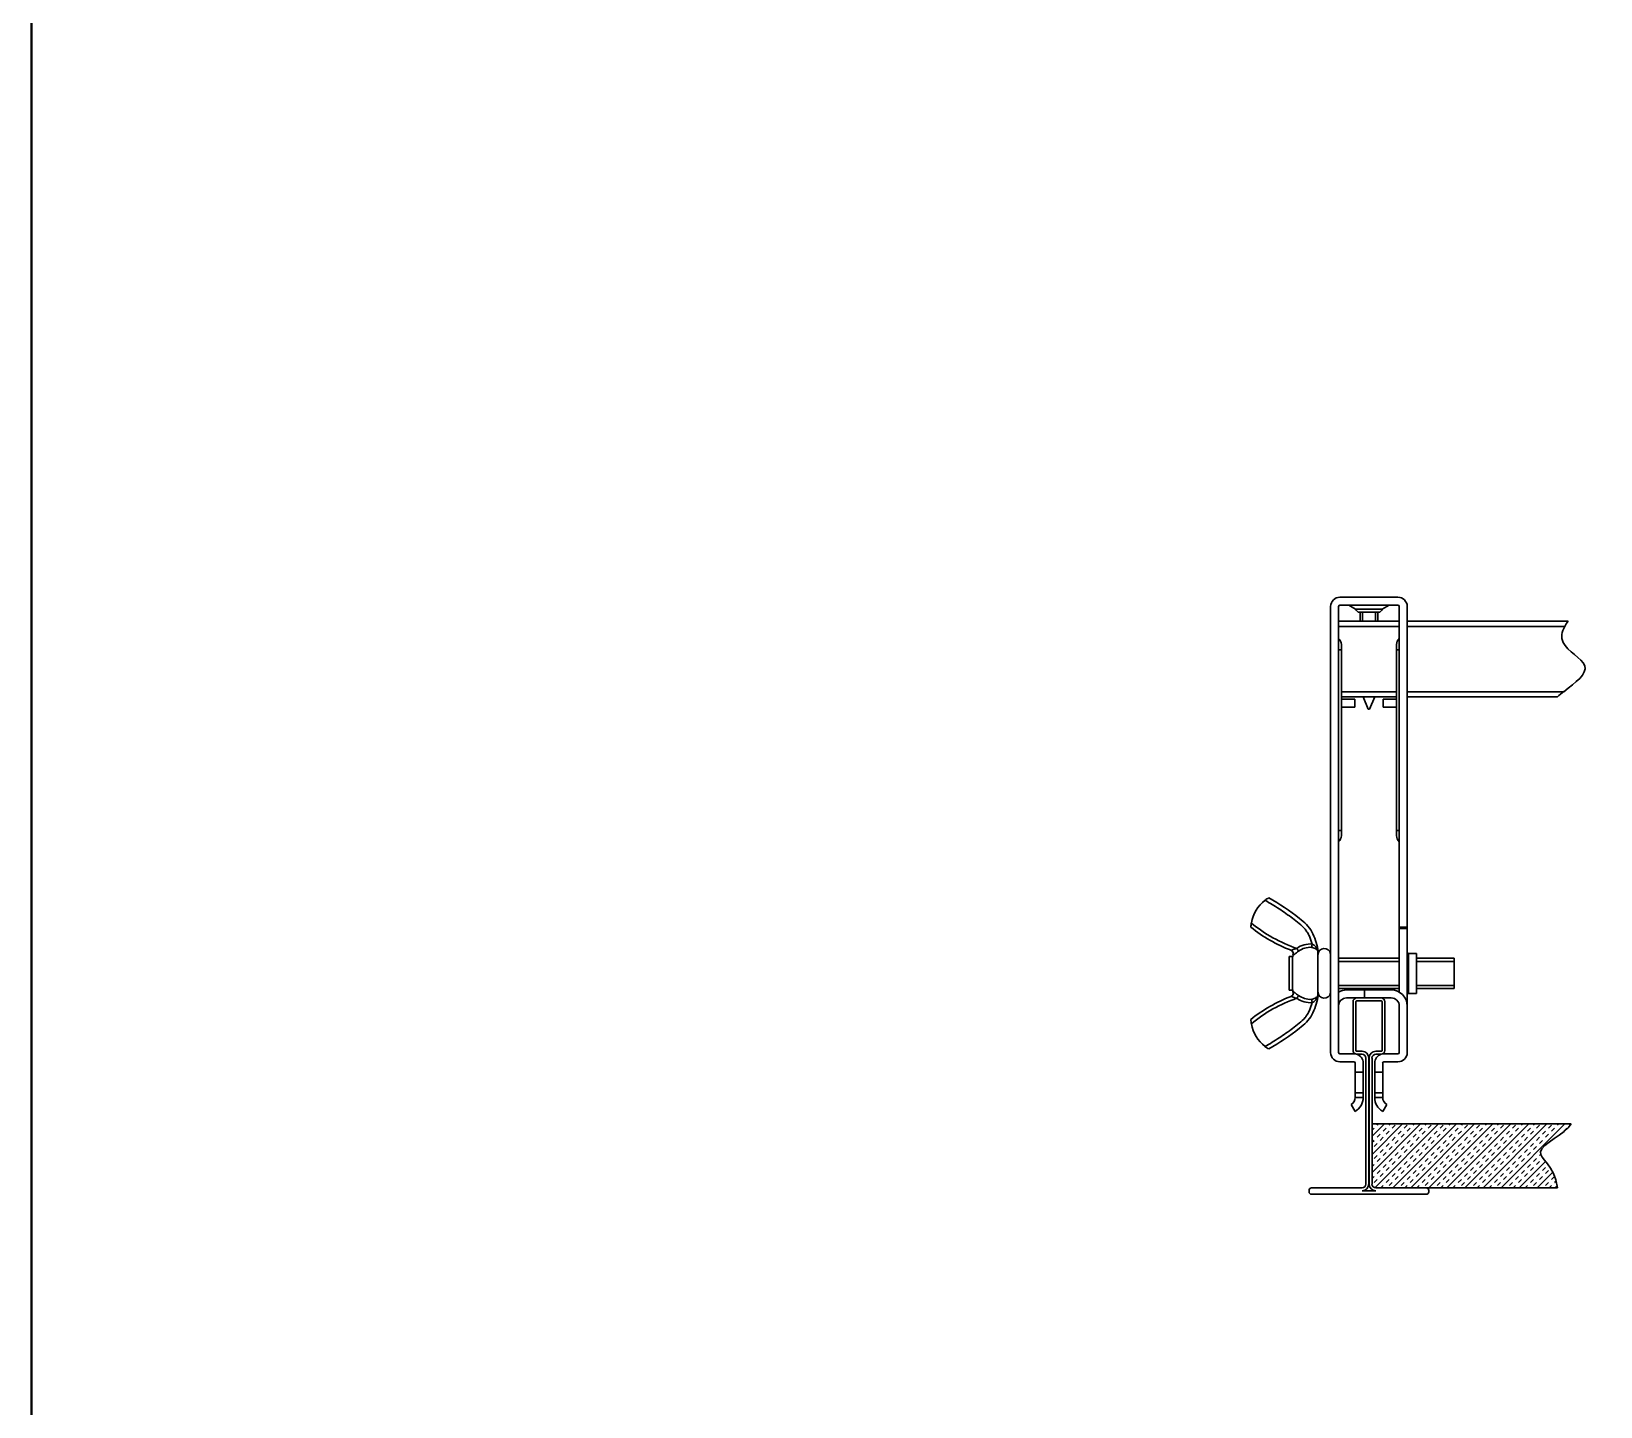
# Model space of a CAD drawing. Header units: centimetres. Extents: x 394264 to 551709, y 50011 to 59011.
# Drawn here: x 544610 to 545133, y 51568 to 52025 of the extents above; entities that cross this region are included whole.
import ezdxf

# ---------------------------------------------------------------- set-up
doc = ezdxf.new("R2010")
doc.units = ezdxf.units.CM
doc.layers.add('0-KRCN-YNG-DETAY-ÇERÇEVE', color=71, linetype='Continuous', lineweight=40)
doc.layers.add('T-DETAY', color=9, linetype='Continuous', lineweight=30)

# ---------------------------------------------------------------- blocks, each defined once
blk = doc.blocks.new('G$C7454597B')
at = {"layer": '0-KRCN-YNG-DETAY-ÇERÇEVE'}
blk.add_lwpolyline([(768.18, 0), (768.18, -1101.82), (0, -1101.82), (0, 0)], close=True, dxfattribs=at)
at = {"layer": 'T-DETAY'}
for p, q in [((217.85, -736.16, 69118.56), (227.52, -736.16, 69118.56)), ((216.31, -811.92, 69118.56), (216.31, -737.7, 69118.56)), ((217.64, -811.92, 69118.56), (217.64, -737.7, 69118.56)), ((217.85, -737.49, 69118.56), (227.52, -737.49, 69118.56)), ((219.34, -737.49, 69118.56), (220.46, -738.15, 69118.56)), ((220.46, -738.15, 69118.56), (224.91, -738.15, 69118.56)), ((220.9, -738.62, 69118.56), (224.48, -738.62, 69118.56)), ((221.22, -740.16, 69118.56), (221.22, -738.62, 69118.56)), ((221.63, -740.16, 69118.56), (221.63, -738.62, 69118.56)), ((223.75, -740.16, 69118.56), (223.75, -738.62, 69118.56)), ((224.15, -740.16, 69118.56), (224.15, -738.62, 69118.56)), ((224.91, -738.15, 69118.56), (226.03, -737.49, 69118.56)), ((227.74, -791.07, 69118.56), (227.74, -737.7, 69118.56)), ((229.07, -791.07, 69118.56), (229.07, -737.7, 69118.56)), ((217.64, -740.16, 69118.56), (227.74, -740.16, 69118.56)), ((217.64, -741.01, 69118.56), (227.74, -741.01, 69118.56)), ((229.07, -740.16, 69118.56), (255.83, -740.16, 69118.56)), ((229.07, -741.01, 69118.56), (255.27, -741.01, 69118.56)), ((218.09, -744.88, 69118.56), (218.09, -744.02, 69118.56)), ((227.28, -744.88, 69118.56), (227.28, -744.02, 69118.56)), ((217.64, -744.88, 69118.56), (218.09, -744.88, 69118.56)), ((218.09, -774.97, 69118.56), (218.09, -744.88, 69118.56)), ((227.28, -774.97, 69118.56), (227.28, -744.88, 69118.56)), ((227.28, -744.88, 69118.56), (227.74, -744.88, 69118.56)), ((218.09, -751.87, 69118.56), (227.28, -751.87, 69118.56)), ((229.07, -751.87, 69118.56), (255.12, -751.87, 69118.56)), ((218.09, -752.72, 69118.56), (227.28, -752.72, 69118.56)), ((218.09, -753.13, 69118.56), (220.32, -753.13, 69118.56)), ((218.09, -754.46, 69118.56), (220.32, -754.46, 69118.56)), ((220.32, -754.46, 69118.56), (220.32, -753.13, 69118.56)), ((221.73, -752.72, 69118.56), (222.58, -754.77, 69118.56)), ((222.58, -754.77, 69118.56), (222.79, -754.77, 69118.56)), ((222.79, -754.77, 69118.56), (223.64, -752.72, 69118.56)), ((225.06, -753.13, 69118.56), (227.28, -753.13, 69118.56)), ((225.06, -754.46, 69118.56), (225.06, -753.13, 69118.56)), ((225.06, -754.46, 69118.56), (227.28, -754.46, 69118.56)), ((229.07, -752.72, 69118.56), (254.07, -752.72, 69118.56)), ((217.64, -774.97, 69118.56), (218.09, -774.97, 69118.56)), ((218.09, -775.83, 69118.56), (218.09, -774.97, 69118.56)), ((227.28, -775.83, 69118.56), (227.28, -774.97, 69118.56)), ((227.28, -774.97, 69118.56), (227.74, -774.97, 69118.56)), ((227.74, -791.07, 69118.56), (229.07, -791.07, 69118.56)), ((227.74, -791.28, 69118.56), (227.74, -791.07, 69118.56)), ((227.74, -801.87, 69118.56), (227.74, -791.28, 69118.56)), ((227.74, -791.28, 69118.56), (229.07, -791.28, 69118.56)), ((229.07, -791.28, 69118.56), (229.07, -791.07, 69118.56)), ((229.07, -804.17, 69118.56), (229.07, -791.28, 69118.56)), ((209.41, -801.54, 69118.56), (209.41, -795.95, 69118.56)), ((209.41, -795.95, 69118.56), (209.94, -795.95, 69118.56)), ((209.94, -801.54, 69118.56), (209.94, -795.95, 69118.56)), ((214.19, -794.99, 69118.56), (214.19, -794.75, 69118.56)), ((214.19, -795.46, 69118.56), (214.19, -794.99, 69118.56)), ((214.19, -802.03, 69118.56), (214.19, -795.46, 69118.56)), ((217.64, -796.23, 69118.56), (227.74, -796.23, 69118.56)), ((217.64, -796.75, 69118.56), (227.74, -796.75, 69118.56)), ((229.28, -802.07, 69118.56), (229.28, -795.42, 69118.56)), ((229.28, -795.42, 69118.56), (230.61, -795.42, 69118.56)), ((230.61, -802.07, 69118.56), (230.61, -795.42, 69118.56)), ((230.61, -796.23, 69118.56), (236.88, -796.23, 69118.56)), ((230.61, -796.75, 69118.56), (236.88, -796.75, 69118.56)), ((236.88, -801.26, 69118.56), (236.88, -796.23, 69118.56)), ((209.41, -801.54, 69118.56), (209.94, -801.54, 69118.56)), ((214.19, -802.5, 69118.56), (214.19, -802.03, 69118.56)), ((217.64, -800.74, 69118.56), (227.74, -800.74, 69118.56)), ((217.64, -801.26, 69118.56), (227.74, -801.26, 69118.56)), ((218.96, -801.51, 69118.56), (221.93, -801.51, 69118.56)), ((221.93, -802.84, 69118.56), (221.93, -801.51, 69118.56)), ((221.93, -801.51, 69118.56), (226.41, -801.51, 69118.56)), ((230.61, -800.74, 69118.56), (236.88, -800.74, 69118.56)), ((230.61, -801.26, 69118.56), (236.88, -801.26, 69118.56)), ((214.19, -802.74, 69118.56), (214.19, -802.5, 69118.56)), ((218.96, -802.84, 69118.56), (220.67, -802.84, 69118.56)), ((220.03, -811.56, 69118.56), (220.03, -803.48, 69118.56)), ((220.52, -811.56, 69118.56), (220.52, -803.48, 69118.56)), ((220.67, -802.84, 69118.56), (224.71, -802.84, 69118.56)), ((220.67, -803.33, 69118.56), (224.71, -803.33, 69118.56)), ((224.71, -802.84, 69118.56), (226.41, -802.84, 69118.56)), ((224.86, -811.56, 69118.56), (224.86, -803.48, 69118.56)), ((225.34, -811.56, 69118.56), (225.34, -803.48, 69118.56)), ((227.74, -811.92, 69118.56), (227.74, -804.17, 69118.56)), ((229.07, -811.92, 69118.56), (229.07, -804.17, 69118.56)), ((229.28, -802.07, 69118.56), (230.61, -802.07, 69118.56)), ((217.85, -812.13, 69118.56), (220.19, -812.13, 69118.56)), ((220.67, -811.71, 69118.56), (221.54, -811.71, 69118.56)), ((220.67, -812.2, 69118.56), (221.54, -812.2, 69118.56)), ((223.83, -811.71, 69118.56), (224.71, -811.71, 69118.56)), ((223.83, -812.2, 69118.56), (224.71, -812.2, 69118.56)), ((225.18, -812.13, 69118.56), (227.52, -812.13, 69118.56)), ((217.85, -813.46, 69118.56), (220.19, -813.46, 69118.56)), ((220.4, -815.18, 69118.56), (220.4, -813.67, 69118.56)), ((221.73, -815.18, 69118.56), (221.73, -813.67, 69118.56)), ((222.18, -833.8, 69118.56), (222.18, -812.84, 69118.56)), ((222.67, -833.8, 69118.56), (222.67, -812.84, 69118.56)), ((222.71, -833.8, 69118.56), (222.71, -812.84, 69118.56)), ((223.2, -833.8, 69118.56), (223.2, -812.84, 69118.56)), ((223.64, -815.18, 69118.56), (223.64, -813.67, 69118.56)), ((224.97, -815.18, 69118.56), (224.97, -813.67, 69118.56)), ((225.18, -813.46, 69118.56), (227.52, -813.46, 69118.56)), ((220.4, -818.62, 69118.56), (220.4, -815.18, 69118.56)), ((220.4, -815.18, 69118.56), (221.73, -815.18, 69118.56)), ((221.73, -818.62, 69118.56), (221.73, -815.18, 69118.56)), ((223.64, -818.62, 69118.56), (223.64, -815.18, 69118.56)), ((223.64, -815.18, 69118.56), (224.97, -815.18, 69118.56)), ((224.97, -818.62, 69118.56), (224.97, -815.18, 69118.56)), ((220.4, -818.62, 69118.56), (221.73, -818.62, 69118.56)), ((220.4, -819.41, 69118.56), (220.4, -818.62, 69118.56)), ((220.4, -819.41, 69118.56), (221.73, -819.41, 69118.56)), ((221.73, -819.41, 69118.56), (221.73, -818.62, 69118.56)), ((223.64, -818.62, 69118.56), (224.97, -818.62, 69118.56)), ((223.64, -819.41, 69118.56), (223.64, -818.62, 69118.56)), ((223.64, -819.41, 69118.56), (224.97, -819.41, 69118.56)), ((224.97, -819.41, 69118.56), (224.97, -818.62, 69118.56)), ((219.74, -820.56, 69118.56), (220.4, -821.71, 69118.56)), ((224.97, -821.71, 69118.56), (225.64, -820.56, 69118.56)), ((223.2, -823.81, 69118.56), (256.35, -823.81, 69118.56)), ((223.2, -825.86, 69118.56), (225.25, -823.81, 69118.56)), ((223.2, -828.87, 69118.56), (228.25, -823.81, 69118.56)), ((223.2, -831.87, 69118.56), (231.26, -823.81, 69118.56)), ((223.2, -824.86, 69118.56), (223.53, -824.52, 69118.56)), ((223.64, -834.44, 69118.56), (234.27, -823.81, 69118.56)), ((224.03, -824.02, 69118.56), (224.24, -823.81, 69118.56)), ((224.03, -826.03, 69118.56), (224.53, -825.53, 69118.56)), ((225.03, -825.02, 69118.56), (225.53, -824.52, 69118.56)), ((225.53, -825.53, 69118.56), (226.04, -825.02, 69118.56)), ((226.04, -824.02, 69118.56), (226.25, -823.81, 69118.56)), ((226.54, -824.52, 69118.56), (227.04, -824.02, 69118.56)), ((226.64, -834.44, 69118.56), (237.28, -823.81, 69118.56)), ((227.54, -825.53, 69118.56), (228.04, -825.02, 69118.56)), ((228.04, -826.03, 69118.56), (228.54, -825.53, 69118.56)), ((228.54, -824.52, 69118.56), (229.04, -824.02, 69118.56)), ((229.04, -825.02, 69118.56), (229.54, -824.52, 69118.56)), ((229.65, -834.44, 69118.56), (240.28, -823.81, 69118.56)), ((230.05, -824.02, 69118.56), (230.26, -823.81, 69118.56)), ((230.05, -826.03, 69118.56), (230.55, -825.53, 69118.56)), ((231.05, -825.02, 69118.56), (231.55, -824.52, 69118.56)), ((231.55, -825.53, 69118.56), (232.05, -825.02, 69118.56)), ((232.05, -824.02, 69118.56), (232.26, -823.81, 69118.56)), ((232.55, -824.52, 69118.56), (233.05, -824.02, 69118.56)), ((232.66, -834.44, 69118.56), (243.29, -823.81, 69118.56)), ((233.55, -825.53, 69118.56), (234.06, -825.02, 69118.56)), ((234.06, -826.03, 69118.56), (234.56, -825.53, 69118.56)), ((234.56, -824.52, 69118.56), (235.06, -824.02, 69118.56)), ((235.06, -825.02, 69118.56), (235.56, -824.52, 69118.56)), ((235.66, -834.44, 69118.56), (246.3, -823.81, 69118.56)), ((236.06, -824.02, 69118.56), (236.27, -823.81, 69118.56)), ((236.06, -826.03, 69118.56), (236.56, -825.53, 69118.56)), ((237.06, -825.02, 69118.56), (237.56, -824.52, 69118.56)), ((237.56, -825.53, 69118.56), (238.07, -825.02, 69118.56)), ((238.07, -824.02, 69118.56), (238.28, -823.81, 69118.56)), ((238.57, -824.52, 69118.56), (239.07, -824.02, 69118.56)), ((238.67, -834.44, 69118.56), (249.3, -823.81, 69118.56)), ((239.57, -825.53, 69118.56), (240.07, -825.02, 69118.56)), ((240.07, -826.03, 69118.56), (240.57, -825.53, 69118.56)), ((240.57, -824.52, 69118.56), (241.07, -824.02, 69118.56)), ((241.07, -825.02, 69118.56), (241.57, -824.52, 69118.56)), ((241.68, -834.44, 69118.56), (252.31, -823.81, 69118.56)), ((242.08, -824.02, 69118.56), (242.29, -823.81, 69118.56)), ((242.08, -826.03, 69118.56), (242.58, -825.53, 69118.56)), ((243.08, -825.02, 69118.56), (243.58, -824.52, 69118.56)), ((243.58, -825.53, 69118.56), (244.08, -825.02, 69118.56)), ((244.08, -824.02, 69118.56), (244.29, -823.81, 69118.56)), ((244.58, -824.52, 69118.56), (245.08, -824.02, 69118.56)), ((244.69, -834.44, 69118.56), (255.32, -823.81, 69118.56)), ((245.58, -825.53, 69118.56), (246.09, -825.02, 69118.56)), ((246.09, -826.03, 69118.56), (246.59, -825.53, 69118.56)), ((246.59, -824.52, 69118.56), (247.09, -824.02, 69118.56)), ((247.09, -825.02, 69118.56), (247.59, -824.52, 69118.56)), ((248.09, -824.02, 69118.56), (248.3, -823.81, 69118.56)), ((248.09, -826.03, 69118.56), (248.59, -825.53, 69118.56)), ((249.09, -825.02, 69118.56), (249.59, -824.52, 69118.56)), ((249.59, -825.53, 69118.56), (250.09, -825.02, 69118.56)), ((250.09, -824.02, 69118.56), (250.31, -823.81, 69118.56)), ((250.6, -824.52, 69118.56), (251.1, -824.02, 69118.56)), ((251.6, -825.53, 69118.56), (252.1, -825.02, 69118.56)), ((252.1, -826.03, 69118.56), (252.6, -825.53, 69118.56)), ((252.6, -824.52, 69118.56), (253.1, -824.02, 69118.56)), ((253.1, -825.02, 69118.56), (253.6, -824.52, 69118.56)), ((254.1, -824.02, 69118.56), (254.32, -823.81, 69118.56)), ((255.11, -825.02, 69118.56), (255.61, -824.52, 69118.56)), ((256.11, -824.02, 69118.56), (256.32, -823.81, 69118.56)), ((223.2, -826.86, 69118.56), (223.53, -826.53, 69118.56)), ((223.53, -827.53, 69118.56), (224.03, -827.03, 69118.56)), ((224.53, -826.53, 69118.56), (225.03, -826.03, 69118.56)), ((224.53, -828.53, 69118.56), (225.03, -828.03, 69118.56)), ((225.53, -827.53, 69118.56), (226.04, -827.03, 69118.56)), ((226.04, -828.03, 69118.56), (226.54, -827.53, 69118.56)), ((226.54, -826.53, 69118.56), (227.04, -826.03, 69118.56)), ((227.04, -827.03, 69118.56), (227.54, -826.53, 69118.56)), ((228.04, -828.03, 69118.56), (228.54, -827.53, 69118.56)), ((228.54, -828.53, 69118.56), (229.04, -828.03, 69118.56)), ((229.04, -827.03, 69118.56), (229.54, -826.53, 69118.56)), ((229.54, -827.53, 69118.56), (230.05, -827.03, 69118.56)), ((230.55, -826.53, 69118.56), (231.05, -826.03, 69118.56)), ((230.55, -828.53, 69118.56), (231.05, -828.03, 69118.56)), ((231.55, -827.53, 69118.56), (232.05, -827.03, 69118.56)), ((232.05, -828.03, 69118.56), (232.55, -827.53, 69118.56)), ((232.55, -826.53, 69118.56), (233.05, -826.03, 69118.56)), ((233.05, -827.03, 69118.56), (233.55, -826.53, 69118.56)), ((234.06, -828.03, 69118.56), (234.56, -827.53, 69118.56)), ((234.56, -828.53, 69118.56), (235.06, -828.03, 69118.56)), ((235.06, -827.03, 69118.56), (235.56, -826.53, 69118.56)), ((235.56, -827.53, 69118.56), (236.06, -827.03, 69118.56)), ((236.56, -826.53, 69118.56), (237.06, -826.03, 69118.56)), ((236.56, -828.53, 69118.56), (237.06, -828.03, 69118.56)), ((237.56, -827.53, 69118.56), (238.07, -827.03, 69118.56)), ((238.07, -828.03, 69118.56), (238.57, -827.53, 69118.56)), ((238.57, -826.53, 69118.56), (239.07, -826.03, 69118.56)), ((239.07, -827.03, 69118.56), (239.57, -826.53, 69118.56)), ((240.07, -828.03, 69118.56), (240.57, -827.53, 69118.56)), ((240.57, -828.53, 69118.56), (241.07, -828.03, 69118.56)), ((241.07, -827.03, 69118.56), (241.57, -826.53, 69118.56)), ((241.57, -827.53, 69118.56), (242.08, -827.03, 69118.56)), ((242.58, -826.53, 69118.56), (243.08, -826.03, 69118.56)), ((242.58, -828.53, 69118.56), (243.08, -828.03, 69118.56)), ((243.58, -827.53, 69118.56), (244.08, -827.03, 69118.56)), ((244.08, -828.03, 69118.56), (244.58, -827.53, 69118.56)), ((244.58, -826.53, 69118.56), (245.08, -826.03, 69118.56)), ((245.08, -827.03, 69118.56), (245.58, -826.53, 69118.56)), ((246.09, -828.03, 69118.56), (246.59, -827.53, 69118.56)), ((246.59, -828.53, 69118.56), (247.09, -828.03, 69118.56)), ((247.09, -827.03, 69118.56), (247.59, -826.53, 69118.56)), ((247.59, -827.53, 69118.56), (248.09, -827.03, 69118.56)), ((248.59, -826.53, 69118.56), (249.09, -826.03, 69118.56)), ((248.59, -828.53, 69118.56), (249.09, -828.03, 69118.56)), ((249.59, -827.53, 69118.56), (250.09, -827.03, 69118.56)), ((250.09, -828.03, 69118.56), (250.6, -827.53, 69118.56)), ((250.6, -826.53, 69118.56), (251.1, -826.03, 69118.56)), ((251.1, -827.03, 69118.56), (251.6, -826.53, 69118.56)), ((223.2, -830.87, 69118.56), (223.53, -830.54, 69118.56)), ((223.53, -829.54, 69118.56), (224.03, -829.03, 69118.56)), ((224.03, -830.04, 69118.56), (224.53, -829.54, 69118.56)), ((225.03, -829.03, 69118.56), (225.53, -828.53, 69118.56)), ((225.03, -831.04, 69118.56), (225.53, -830.54, 69118.56)), ((226.04, -830.04, 69118.56), (226.54, -829.54, 69118.56)), ((226.54, -830.54, 69118.56), (227.04, -830.04, 69118.56)), ((227.04, -829.03, 69118.56), (227.54, -828.53, 69118.56)), ((227.54, -829.54, 69118.56), (228.04, -829.03, 69118.56)), ((228.54, -830.54, 69118.56), (229.04, -830.04, 69118.56)), ((229.04, -831.04, 69118.56), (229.54, -830.54, 69118.56)), ((229.54, -829.54, 69118.56), (230.05, -829.03, 69118.56)), ((230.05, -830.04, 69118.56), (230.55, -829.54, 69118.56)), ((231.05, -829.03, 69118.56), (231.55, -828.53, 69118.56)), ((231.05, -831.04, 69118.56), (231.55, -830.54, 69118.56)), ((232.05, -830.04, 69118.56), (232.55, -829.54, 69118.56)), ((232.55, -830.54, 69118.56), (233.05, -830.04, 69118.56)), ((233.05, -829.03, 69118.56), (233.55, -828.53, 69118.56)), ((233.55, -829.54, 69118.56), (234.06, -829.03, 69118.56)), ((234.56, -830.54, 69118.56), (235.06, -830.04, 69118.56)), ((235.06, -831.04, 69118.56), (235.56, -830.54, 69118.56)), ((235.56, -829.54, 69118.56), (236.06, -829.03, 69118.56)), ((236.06, -830.04, 69118.56), (236.56, -829.54, 69118.56)), ((237.06, -829.03, 69118.56), (237.56, -828.53, 69118.56)), ((237.06, -831.04, 69118.56), (237.56, -830.54, 69118.56)), ((238.07, -830.04, 69118.56), (238.57, -829.54, 69118.56)), ((238.57, -830.54, 69118.56), (239.07, -830.04, 69118.56)), ((239.07, -829.03, 69118.56), (239.57, -828.53, 69118.56)), ((239.57, -829.54, 69118.56), (240.07, -829.03, 69118.56)), ((240.57, -830.54, 69118.56), (241.07, -830.04, 69118.56)), ((241.07, -831.04, 69118.56), (241.57, -830.54, 69118.56)), ((241.57, -829.54, 69118.56), (242.08, -829.03, 69118.56)), ((242.08, -830.04, 69118.56), (242.58, -829.54, 69118.56)), ((243.08, -829.03, 69118.56), (243.58, -828.53, 69118.56)), ((243.08, -831.04, 69118.56), (243.58, -830.54, 69118.56)), ((244.08, -830.04, 69118.56), (244.58, -829.54, 69118.56)), ((244.58, -830.54, 69118.56), (245.08, -830.04, 69118.56)), ((245.08, -829.03, 69118.56), (245.58, -828.53, 69118.56)), ((245.58, -829.54, 69118.56), (246.09, -829.03, 69118.56)), ((246.59, -830.54, 69118.56), (247.09, -830.04, 69118.56)), ((247.09, -831.04, 69118.56), (247.59, -830.54, 69118.56)), ((247.59, -829.54, 69118.56), (248.09, -829.03, 69118.56)), ((247.69, -834.44, 69118.56), (252.1, -830.04, 69118.56)), ((248.09, -830.04, 69118.56), (248.59, -829.54, 69118.56)), ((249.09, -829.03, 69118.56), (249.59, -828.53, 69118.56)), ((249.09, -831.04, 69118.56), (249.59, -830.54, 69118.56)), ((250.09, -830.04, 69118.56), (250.6, -829.54, 69118.56)), ((250.6, -830.54, 69118.56), (251.1, -830.04, 69118.56)), ((251.1, -829.03, 69118.56), (251.27, -828.86, 69118.56)), ((251.6, -829.54, 69118.56), (251.65, -829.49, 69118.56)), ((223.2, -832.88, 69118.56), (223.53, -832.54, 69118.56)), ((223.53, -833.55, 69118.56), (224.03, -833.04, 69118.56)), ((224.03, -832.04, 69118.56), (224.53, -831.54, 69118.56)), ((224.53, -832.54, 69118.56), (225.03, -832.04, 69118.56)), ((225.53, -831.54, 69118.56), (226.04, -831.04, 69118.56)), ((225.53, -833.55, 69118.56), (226.04, -833.04, 69118.56)), ((226.54, -832.54, 69118.56), (227.04, -832.04, 69118.56)), ((227.04, -833.04, 69118.56), (227.54, -832.54, 69118.56)), ((227.54, -831.54, 69118.56), (228.04, -831.04, 69118.56)), ((228.04, -832.04, 69118.56), (228.54, -831.54, 69118.56)), ((229.04, -833.04, 69118.56), (229.54, -832.54, 69118.56)), ((229.54, -833.55, 69118.56), (230.05, -833.04, 69118.56)), ((230.05, -832.04, 69118.56), (230.55, -831.54, 69118.56)), ((230.55, -832.54, 69118.56), (231.05, -832.04, 69118.56)), ((231.55, -831.54, 69118.56), (232.05, -831.04, 69118.56)), ((231.55, -833.55, 69118.56), (232.05, -833.04, 69118.56)), ((232.55, -832.54, 69118.56), (233.05, -832.04, 69118.56)), ((233.05, -833.04, 69118.56), (233.55, -832.54, 69118.56)), ((233.55, -831.54, 69118.56), (234.06, -831.04, 69118.56)), ((234.06, -832.04, 69118.56), (234.56, -831.54, 69118.56)), ((235.06, -833.04, 69118.56), (235.56, -832.54, 69118.56)), ((235.56, -833.55, 69118.56), (236.06, -833.04, 69118.56)), ((236.06, -832.04, 69118.56), (236.56, -831.54, 69118.56)), ((236.56, -832.54, 69118.56), (237.06, -832.04, 69118.56)), ((237.56, -831.54, 69118.56), (238.07, -831.04, 69118.56)), ((237.56, -833.55, 69118.56), (238.07, -833.04, 69118.56)), ((238.57, -832.54, 69118.56), (239.07, -832.04, 69118.56)), ((239.07, -833.04, 69118.56), (239.57, -832.54, 69118.56)), ((239.57, -831.54, 69118.56), (240.07, -831.04, 69118.56)), ((240.07, -832.04, 69118.56), (240.57, -831.54, 69118.56)), ((241.07, -833.04, 69118.56), (241.57, -832.54, 69118.56)), ((241.57, -833.55, 69118.56), (242.08, -833.04, 69118.56)), ((242.08, -832.04, 69118.56), (242.58, -831.54, 69118.56)), ((242.58, -832.54, 69118.56), (243.08, -832.04, 69118.56)), ((243.58, -831.54, 69118.56), (244.08, -831.04, 69118.56)), ((243.58, -833.55, 69118.56), (244.08, -833.04, 69118.56)), ((244.58, -832.54, 69118.56), (245.08, -832.04, 69118.56)), ((245.08, -833.04, 69118.56), (245.58, -832.54, 69118.56)), ((245.58, -831.54, 69118.56), (246.09, -831.04, 69118.56)), ((246.09, -832.04, 69118.56), (246.59, -831.54, 69118.56)), ((247.09, -833.04, 69118.56), (247.59, -832.54, 69118.56)), ((247.59, -833.55, 69118.56), (248.09, -833.04, 69118.56)), ((248.09, -832.04, 69118.56), (248.59, -831.54, 69118.56)), ((248.59, -832.54, 69118.56), (249.09, -832.04, 69118.56)), ((249.59, -831.54, 69118.56), (250.09, -831.04, 69118.56)), ((249.59, -833.55, 69118.56), (250.09, -833.04, 69118.56)), ((250.6, -832.54, 69118.56), (251.1, -832.04, 69118.56)), ((250.7, -834.44, 69118.56), (253.31, -831.84, 69118.56)), ((251.1, -833.04, 69118.56), (251.6, -832.54, 69118.56)), ((251.6, -831.54, 69118.56), (252.1, -831.04, 69118.56)), ((252.1, -832.04, 69118.56), (252.6, -831.54, 69118.56)), ((253.1, -833.04, 69118.56), (253.6, -832.54, 69118.56)), ((253.6, -833.55, 69118.56), (253.85, -833.3, 69118.56)), ((212.71, -835.08, 69118.56), (212.71, -834.87, 69118.56)), ((213.14, -834.44, 69118.56), (221.54, -834.44, 69118.56)), ((213.14, -835.51, 69118.56), (232.23, -835.51, 69118.56)), ((221.54, -834.93, 69118.56), (223.83, -834.93, 69118.56)), ((223.83, -834.44, 69118.56), (232.23, -834.44, 69118.56)), ((224.64, -834.44, 69118.56), (225.03, -834.05, 69118.56)), ((226.04, -834.05, 69118.56), (226.54, -833.55, 69118.56)), ((228.04, -834.05, 69118.56), (228.54, -833.55, 69118.56)), ((228.65, -834.44, 69118.56), (229.04, -834.05, 69118.56)), ((230.65, -834.44, 69118.56), (231.05, -834.05, 69118.56)), ((232.05, -834.05, 69118.56), (232.55, -833.55, 69118.56)), ((232.23, -834.44, 69118.56), (254.06, -834.44, 69118.56)), ((232.66, -835.08, 69118.56), (232.66, -834.87, 69118.56)), ((234.06, -834.05, 69118.56), (234.56, -833.55, 69118.56)), ((234.66, -834.44, 69118.56), (235.06, -834.05, 69118.56)), ((236.67, -834.44, 69118.56), (237.06, -834.05, 69118.56)), ((238.07, -834.05, 69118.56), (238.57, -833.55, 69118.56)), ((240.07, -834.05, 69118.56), (240.57, -833.55, 69118.56)), ((240.68, -834.44, 69118.56), (241.07, -834.05, 69118.56)), ((242.68, -834.44, 69118.56), (243.08, -834.05, 69118.56)), ((244.08, -834.05, 69118.56), (244.58, -833.55, 69118.56)), ((246.09, -834.05, 69118.56), (246.59, -833.55, 69118.56)), ((246.69, -834.44, 69118.56), (247.09, -834.05, 69118.56)), ((248.7, -834.44, 69118.56), (249.09, -834.05, 69118.56)), ((250.09, -834.05, 69118.56), (250.6, -833.55, 69118.56)), ((252.1, -834.05, 69118.56), (252.6, -833.55, 69118.56)), ((252.71, -834.44, 69118.56), (253.1, -834.05, 69118.56)), ((253.71, -834.44, 69118.56), (254.02, -834.13, 69118.56))]:
    blk.add_line(p, q, dxfattribs=at)
for centre, radius, start, end in [((217.85, -737.7, 69118.56), 1.54, 90, 180), ((227.52, -737.7, 69118.56), 1.54, 0, 90), ((217.85, -737.7, 69118.56), 0.213, 90, 180), ((221.62, -737.51, 69118.56), 1.33, 208.7921, 236.796), ((223.75, -737.51, 69118.56), 1.33, 303.204, 331.2079), ((227.52, -737.7, 69118.56), 0.213, 0, 90), ((261.12, -744.25, 69118.56), 6.68, 142.2776, 151.0144), ((216.76, -744.02, 69118.56), 1.33, 0, 49.0045), ((228.61, -744.02, 69118.56), 1.33, 130.9955, 180), ((276.18, -779.05, 69118.56), 34.39, 127.7653, 130.0226), ((216.76, -775.83, 69118.56), 1.33, 310.9955, 0), ((228.61, -775.83, 69118.56), 1.33, 180, 229.0045), ((208.45, -790.88, 69118.56), 5.29, 117.2195, 125.4212), ((208.94, -791.28, 69118.56), 5.9, 127.0484, 171.0136), ((212.12, -792.12, 69118.56), 9.18, 168.9279, 173.3125), ((218.57, -771.64, 69118.56), 24.88, 231.27, 249.155), ((218.6, -771.54, 69118.56), 24.38, 230.5456, 251.044), ((212.92, -797.62, 69118.56), 3.77, 85.2131, 126.5245), ((212.35, -795.59, 69118.56), 1.94, 17.8715, 62.5595), ((209.43, -795.47, 69118.56), 0.638, 341.184, 68.6826), ((212.9, -797.63, 69118.56), 3.22, 86.2653, 126.7541), ((215.25, -795.66, 69118.56), 1.06, 8.1096, 180), ((229.28, -795.21, 69118.56), 0.213, 180, 270), ((209.43, -802.02, 69118.56), 0.638, 291.3174, 18.5974), ((215.25, -801.83, 69118.56), 1.06, 180, 351.8904), ((218.96, -804.17, 69118.56), 2.66, 90, 120), ((226.41, -804.17, 69118.56), 2.66, 0, 90), ((218.57, -825.85, 69118.56), 24.89, 110.8452, 128.7298), ((218.6, -825.95, 69118.56), 24.38, 108.9559, 129.4545), ((212.93, -799.84, 69118.56), 3.79, 233.607, 274.6554), ((212.91, -799.8, 69118.56), 3.27, 233.5929, 273.3877), ((212.35, -801.9, 69118.56), 1.94, 297.4393, 342.1297), ((218.96, -804.17, 69118.56), 1.33, 90, 180), ((220.67, -803.48, 69118.56), 0.638, 90, 180), ((220.67, -803.48, 69118.56), 0.149, 90, 180), ((224.71, -803.48, 69118.56), 0.638, 0, 90), ((224.71, -803.48, 69118.56), 0.149, 0, 90), ((226.41, -804.17, 69118.56), 1.33, 0, 90), ((229.28, -802.28, 69118.56), 0.213, 90, 180), ((212.12, -805.37, 69118.56), 9.18, 186.6875, 191.0721), ((208.94, -806.21, 69118.56), 5.9, 188.9856, 232.9525), ((208.45, -806.59, 69118.56), 5.31, 234.5912, 242.768), ((217.85, -811.92, 69118.56), 1.54, 180, 270), ((217.85, -811.92, 69118.56), 0.213, 180, 270), ((220.67, -811.56, 69118.56), 0.638, 180, 270), ((220.19, -813.67, 69118.56), 1.54, 81.4215, 90), ((220.67, -811.56, 69118.56), 0.149, 180, 270), ((220.19, -813.67, 69118.56), 1.54, 0, 73.0496), ((221.54, -812.84, 69118.56), 1.13, 0, 90), ((221.54, -812.84, 69118.56), 0.638, 0, 90), ((223.83, -812.84, 69118.56), 1.13, 90, 180), ((223.83, -812.84, 69118.56), 0.638, 90, 180), ((225.18, -813.67, 69118.56), 1.54, 106.9504, 180), ((224.71, -811.56, 69118.56), 0.638, 270, 0), ((224.71, -811.56, 69118.56), 0.149, 270, 0), ((225.18, -813.67, 69118.56), 1.54, 90, 98.5785), ((227.52, -811.92, 69118.56), 1.54, 270, 0), ((227.52, -811.92, 69118.56), 0.213, 270, 0), ((220.19, -813.67, 69118.56), 0.213, 0, 90), ((225.18, -813.67, 69118.56), 0.213, 90, 180), ((219.07, -819.41, 69118.56), 1.33, 300, 0), ((219.07, -819.41, 69118.56), 2.66, 300, 0), ((226.3, -819.41, 69118.56), 2.66, 180, 240), ((226.3, -819.41, 69118.56), 1.33, 180, 240), ((213.14, -834.87, 69118.56), 0.425, 90, 180), ((213.14, -835.08, 69118.56), 0.425, 180, 270), ((221.54, -833.8, 69118.56), 0.638, 270, 0), ((221.54, -833.8, 69118.56), 1.13, 270, 0), ((223.83, -833.8, 69118.56), 1.13, 180, 270), ((223.83, -833.8, 69118.56), 0.638, 180, 270), ((232.23, -834.87, 69118.56), 0.425, 0, 90), ((232.23, -835.08, 69118.56), 0.425, 270, 0)]:
    blk.add_arc(centre, radius, start, end, dxfattribs=at)
for points, knots in [([(255.27, -741.01, 69118.56), (254.78, -741.92, 69118.56), (254.32, -744.45, 69118.56), (260.89, -747.63, 69118.56), (257.07, -750.35, 69118.56), (255.12, -751.87, 69118.56)], [0, 0, 0, 0, 0.212874, 0.586655, 1, 1, 1, 1]), ([(206.03, -786.18, 69118.56), (207.79, -787.22, 69118.56), (209.51, -788.33, 69118.56), (211.92, -790.24, 69118.56), (212.68, -790.94, 69118.56), (213.69, -792.75, 69118.56), (213.93, -793.75, 69118.56), (214.19, -794.75, 69118.56)], [0, 0, 0, 0, 0.5, 0.5, 0.75, 0.75, 1, 1, 1, 1]), ([(213.24, -793.87, 69118.56), (213.11, -793.42, 69118.56), (212.97, -792.99, 69118.56), (212.68, -792.36, 69118.56), (212.58, -792.16, 69118.56), (212.33, -791.76, 69118.56), (212.19, -791.57, 69118.56), (211.75, -791.05, 69118.56), (211.42, -790.73, 69118.56), (210.72, -790.14, 69118.56), (210.35, -789.86, 69118.56), (209.25, -789.04, 69118.56), (208.5, -788.51, 69118.56), (207.34, -787.76, 69118.56), (206.96, -787.52, 69118.56), (206.17, -787.04, 69118.56), (205.78, -786.81, 69118.56), (205.38, -786.57, 69118.56)], [0, 0, 0, 0, 0.125, 0.125, 0.1875, 0.1875, 0.25, 0.25, 0.375, 0.375, 0.5, 0.5, 0.75, 0.75, 0.875, 0.875, 1, 1, 1, 1]), ([(209.71, -794.9, 69118.56), (209.74, -794.91, 69118.56), (209.78, -794.9, 69118.56), (209.9, -794.85, 69118.56), (209.99, -794.81, 69118.56), (210.16, -794.75, 69118.56), (210.26, -794.72, 69118.56), (210.47, -794.65, 69118.56), (210.57, -794.62, 69118.56), (210.68, -794.59, 69118.56)], [0, 0, 0, 0, 0.25, 0.25, 0.5, 0.5, 0.75, 0.75, 1, 1, 1, 1]), ([(210.97, -795.05, 69118.56), (210.85, -795.14, 69118.56), (210.74, -795.22, 69118.56), (210.52, -795.39, 69118.56), (210.41, -795.47, 69118.56), (210.29, -795.57, 69118.56), (210.26, -795.6, 69118.56), (210.2, -795.64, 69118.56), (210.18, -795.66, 69118.56), (210.12, -795.7, 69118.56), (210.1, -795.7, 69118.56), (210.09, -795.69, 69118.56)], [0, 0, 0, 0, 0.25, 0.25, 0.5, 0.5, 0.625, 0.625, 0.75, 0.75, 1, 1, 1, 1]), ([(214.19, -795.46, 69118.56), (214.19, -795.37, 69118.56), (214.19, -795.29, 69118.56), (214.18, -795.19, 69118.56), (214.17, -795.16, 69118.56), (214.17, -795.12, 69118.56), (214.16, -795.09, 69118.56), (214.16, -795.07, 69118.56), (214.15, -795.04, 69118.56), (214.14, -795.02, 69118.56), (214.14, -795, 69118.56), (214.13, -794.98, 69118.56), (214.12, -794.96, 69118.56), (214.1, -794.93, 69118.56), (214.09, -794.9, 69118.56), (214.07, -794.88, 69118.56), (214.01, -794.81, 69118.56), (213.95, -794.76, 69118.56), (213.87, -794.71, 69118.56), (213.78, -794.65, 69118.56), (213.68, -794.6, 69118.56), (213.58, -794.56, 69118.56), (213.48, -794.52, 69118.56), (213.37, -794.48, 69118.56), (213.26, -794.46, 69118.56), (213.21, -794.44, 69118.56), (213.16, -794.43, 69118.56), (213.11, -794.42, 69118.56)], [0.0000265, 0.0000265, 0.0000265, 0.0000265, 0.1740665, 0.1740665, 0.1740665, 0.2351092, 0.2351092, 0.2351092, 0.2721909, 0.2721909, 0.2721909, 0.309615, 0.309615, 0.309615, 0.3618854, 0.3618854, 0.3618854, 0.5377122, 0.5377122, 0.5377122, 0.7362066, 0.7362066, 0.7362066, 0.9147624, 0.9147624, 0.9147624, 1, 1, 1, 1]), ([(210.09, -801.8, 69118.56), (210.1, -801.79, 69118.56), (210.12, -801.79, 69118.56), (210.18, -801.83, 69118.56), (210.2, -801.85, 69118.56), (210.26, -801.89, 69118.56), (210.29, -801.92, 69118.56), (210.41, -802.02, 69118.56), (210.51, -802.1, 69118.56), (210.73, -802.26, 69118.56), (210.85, -802.35, 69118.56), (210.97, -802.44, 69118.56)], [0, 0, 0, 0, 0.25, 0.25, 0.375, 0.375, 0.5, 0.5, 0.75, 0.75, 1, 1, 1, 1]), ([(213.11, -803.07, 69118.56), (213.22, -803.05, 69118.56), (213.33, -803.02, 69118.56), (213.44, -802.98, 69118.56), (213.54, -802.95, 69118.56), (213.64, -802.91, 69118.56), (213.72, -802.87, 69118.56), (213.82, -802.82, 69118.56), (213.91, -802.76, 69118.56), (213.99, -802.7, 69118.56), (214.02, -802.67, 69118.56), (214.04, -802.64, 69118.56), (214.07, -802.61, 69118.56), (214.08, -802.59, 69118.56), (214.1, -802.57, 69118.56), (214.11, -802.54, 69118.56), (214.12, -802.52, 69118.56), (214.13, -802.5, 69118.56), (214.14, -802.48, 69118.56), (214.15, -802.46, 69118.56), (214.15, -802.44, 69118.56), (214.16, -802.42, 69118.56), (214.17, -802.38, 69118.56), (214.17, -802.35, 69118.56), (214.18, -802.32, 69118.56), (214.19, -802.21, 69118.56), (214.19, -802.12, 69118.56), (214.19, -802.03, 69118.56)], [0, 0, 0, 0, 0.1846091, 0.1846091, 0.1846091, 0.3550088, 0.3550088, 0.3550088, 0.5560519, 0.5560519, 0.5560519, 0.6346199, 0.6346199, 0.6346199, 0.6842029, 0.6842029, 0.6842029, 0.7199387, 0.7199387, 0.7199387, 0.7557403, 0.7557403, 0.7557403, 0.81462, 0.81462, 0.81462, 0.9999732, 0.9999732, 0.9999732, 0.9999732]), ([(205.38, -810.92, 69118.56), (205.78, -810.68, 69118.56), (206.17, -810.45, 69118.56), (206.96, -809.97, 69118.56), (207.34, -809.73, 69118.56), (208.5, -808.98, 69118.56), (209.25, -808.45, 69118.56), (210.35, -807.63, 69118.56), (210.72, -807.35, 69118.56), (211.42, -806.76, 69118.56), (211.75, -806.45, 69118.56), (212.19, -805.92, 69118.56), (212.33, -805.74, 69118.56), (212.57, -805.34, 69118.56), (212.68, -805.14, 69118.56), (212.97, -804.51, 69118.56), (213.11, -804.07, 69118.56), (213.24, -803.62, 69118.56)], [0, 0, 0, 0, 0.125, 0.125, 0.25, 0.25, 0.5, 0.5, 0.625, 0.625, 0.75, 0.75, 0.8125, 0.8125, 0.875, 0.875, 1, 1, 1, 1]), ([(214.19, -802.74, 69118.56), (213.93, -803.74, 69118.56), (213.68, -804.75, 69118.56), (212.94, -806.08, 69118.56), (212.62, -806.5, 69118.56), (211.91, -807.23, 69118.56), (211.52, -807.56, 69118.56), (209.52, -809.15, 69118.56), (207.8, -810.27, 69118.56), (206.03, -811.31, 69118.56)], [0, 0, 0, 0, 0.25, 0.25, 0.375, 0.375, 0.5, 0.5, 1, 1, 1, 1]), ([(210.68, -802.9, 69118.56), (210.57, -802.87, 69118.56), (210.47, -802.84, 69118.56), (210.27, -802.78, 69118.56), (210.17, -802.74, 69118.56), (209.99, -802.68, 69118.56), (209.91, -802.64, 69118.56), (209.78, -802.59, 69118.56), (209.74, -802.58, 69118.56), (209.71, -802.59, 69118.56)], [0, 0, 0, 0, 0.25, 0.25, 0.5, 0.5, 0.75, 0.75, 1, 1, 1, 1]), ([(256.35, -823.81, 69118.56), (255.41, -825.47, 69118.56), (248.04, -828.49, 69118.56), (253.62, -830.58, 69118.56), (254.06, -834.44, 69118.56)], [0, 0, 0, 0, 0.53926, 1, 1, 1, 1])]:
    blk.add_open_spline(points, degree=3, knots=knots, dxfattribs=at)
for points, weights in [([(213.11, -794.42, 69118.56), (213.17, -794.24, 69118.56), (213.24, -793.87, 69118.56)], [1, 0.856005886649, 1]), ([(210.09, -795.69, 69118.56), (210.27, -795.11, 69118.56), (209.71, -794.9, 69118.56)], [1, 0.727927690664, 1]), ([(210.97, -795.05, 69118.56), (210.9, -794.91, 69118.56), (210.68, -794.59, 69118.56)], [1, 0.858109029634, 1]), ([(209.84, -802.52, 69118.56), (210.23, -802.25, 69118.56), (210.09, -801.8, 69118.56)], [1, 0.803232205381, 1]), ([(209.71, -802.59, 69118.56), (209.78, -802.57, 69118.56), (209.84, -802.52, 69118.56)], [1, 0.993115706595, 1]), ([(210.68, -802.9, 69118.56), (210.9, -802.58, 69118.56), (210.97, -802.44, 69118.56)], [1, 0.858109029634, 1]), ([(213.24, -803.62, 69118.56), (213.17, -803.25, 69118.56), (213.11, -803.07, 69118.56)], [1, 0.856005886645, 1])]:
    blk.add_rational_spline(points, weights, degree=2, dxfattribs=at)
for points in [[(210.07, -795.68, 69118.56), (210.03, -795.81, 69118.56), (210, -795.92, 69118.56), (209.99, -795.99, 69118.56)], [(214.19, -795.46, 69118.56), (214.19, -795.46, 69118.56), (214.19, -795.46, 69118.56), (214.19, -795.46, 69118.56)], [(209.99, -801.5, 69118.56), (210.01, -801.57, 69118.56), (210.03, -801.67, 69118.56), (210.07, -801.81, 69118.56)], [(214.19, -802.03, 69118.56), (214.19, -802.03, 69118.56), (214.19, -802.03, 69118.56), (214.19, -802.03, 69118.56)]]:
    blk.add_open_spline(points, degree=3, dxfattribs=at)
blk = doc.blocks.new('*U239')
at = {"layer": '0-KRCN-YNG-DETAY-ÇERÇEVE', "xscale": 2, "yscale": 2, "zscale": 2}
blk.add_blockref('G$C7454597B', (0, 0), dxfattribs=at)

msp = doc.modelspace()

# ---------------------------------------------------------------- block references
at = {"layer": '0-KRCN-YNG-DETAY-ÇERÇEVE'}
msp.add_blockref('*U239', (544610.18, 53309.44), dxfattribs=at)

doc.saveas('drawing.dxf')
